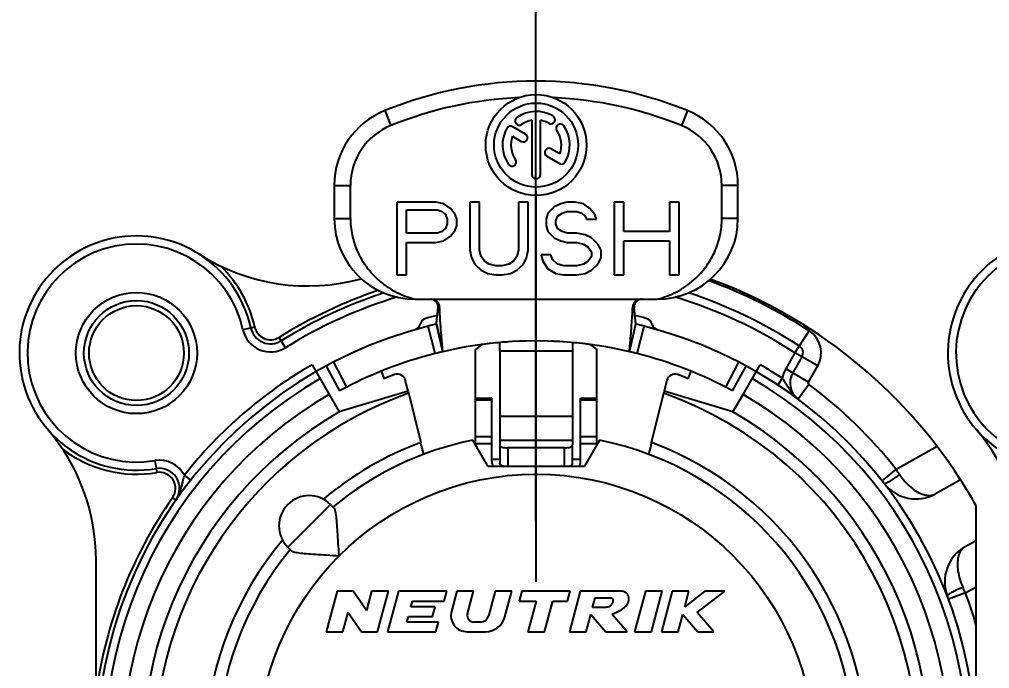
# Model space of a CAD drawing. Header units: millimetres. Extents: x 0 to 420, y 0 to 297.
# Drawn here: x 336.11 to 360.15, y 98.62 to 114.69 of the extents above; entities that cross this region are included whole.
import ezdxf

# ---------------------------------------------------------------- set-up
doc = ezdxf.new("R2010")
doc.units = ezdxf.units.MM
doc.header["$LTSCALE"] = 23.1
doc.linetypes.add('CENTER', pattern=[0.6, 0.375, -0.075, 0.075, -0.075])
doc.layers.get('0').update_dxf_attribs({"linetype": 'CONTINUOUS'})
for name, color, linetype in [('AUSFORMSCHRAEGEN', 7, 'CONTINUOUS'), ('BOHRUNGEN', 7, 'CONTINUOUS'), ('DEFAULT_1', 7, 'CENTER'), ('KANTENFASEN', 7, 'CONTINUOUS'), ('RUNDUNGEN', 7, 'CONTINUOUS'), ('ZEICHNUNGSBEMASSUNGEN', 7, 'CONTINUOUS')]:
    doc.layers.add(name, color=color, linetype=linetype)
doc.styles.get("Standard").update_dxf_attribs({"font": 'txt', "width": 0.7})
doc.dimstyles.new('DIMSTYLE_7', dxfattribs={"dimtxt": 3.5, "dimasz": 3.5, "dimexe": 0.18, "dimexo": 0.0625, "dimgap": 0.09, "dimtad": 1, "dimdec": 1, "dimdsep": 46, "dimtxsty": 'STANDARD', "dimblk": '_FILLED', "dimblk1": '_FILLED', "dimblk2": '_FILLED', "dimcen": 0.09, "dimclrt": 5, "dimadec": 0, "dimazin": 0, "dimtp": 0.2, "dimtm": 0.2, "dimtfac": 1, "dimtdec": 1, "dimtofl": 0, "dimtmove": 0, "dimatfit": 3, "dimldrblk": '_FILLED', "dimfxl": 1, "dimtolj": 1, "dimarcsym": 0})

# ---------------------------------------------------------------- blocks, each defined once
blk = doc.blocks.new('_FILLED')
at = {"color": 0, "linetype": 'BYBLOCK'}
blk.add_solid([(0, 0), (-1, 0.125), (-1, -0.125)], dxfattribs=at)
blk = doc.blocks.new('*D12')
at = {"layer": 'ZEICHNUNGSBEMASSUNGEN', "color": 2, "linetype": 'CONTINUOUS'}
for p, q in [((348.909, 102.281), (348.909, 122.281)), ((371.912, 114.53), (371.912, 122.281)), ((348.909, 120.781), (360.411, 120.781)), ((371.912, 120.781), (360.411, 120.781))]:
    blk.add_line(p, q, dxfattribs=at)
at = {"layer": 'ZEICHNUNGSBEMASSUNGEN', "color": 2, "linetype": 'CONTINUOUS', "xscale": 3.5, "yscale": 3.5, "zscale": 3.5, "rotation": 180}
blk.add_blockref('_FILLED', (348.909, 120.781), dxfattribs=at)
at = {"layer": 'ZEICHNUNGSBEMASSUNGEN', "color": 2, "linetype": 'CONTINUOUS', "xscale": 3.5, "yscale": 3.5, "zscale": 3.5}
blk.add_blockref('_FILLED', (371.912, 120.781), dxfattribs=at)
at = {"layer": 'ZEICHNUNGSBEMASSUNGEN', "color": 5, "linetype": 'CONTINUOUS', "insert": (360.411, 125.187), "char_height": 3.5, "width": 22, "attachment_point": 2, "line_spacing_factor": 0.9}
blk.add_mtext('\\Q15.0;23{\\Ftxt.shx;\\W1.000000;\\H3.500000; }[.906]', dxfattribs=at)

msp = doc.modelspace()

# ---------------------------------------------------------------- linework, layer by layer
at = {"color": 9, "linetype": 'CONTINUOUS'}
for p, q in [((345.162284, 112.435359), (345.312284, 112.064549)), ((352.662284, 112.435359), (352.512284, 112.064549)), ((343.912284, 110.581309), (344.312284, 110.581309)), ((353.912284, 110.581309), (353.512284, 110.581309)), ((343.912284, 109.765111), (344.312284, 109.765111)), ((353.912284, 109.765111), (353.512284, 109.765111)), ((349.812284, 106.475605), (348.012284, 106.475605)), ((347.812284, 105.266274), (347.412284, 105.266274)), ((350.412284, 105.266274), (350.012284, 105.266274)), ((349.812284, 104.862885), (348.012284, 104.862885)), ((347.812284, 104.352903), (347.412284, 104.352903)), ((350.412284, 104.352903), (350.012284, 104.352903)), ((347.812284, 104.186784), (347.412284, 104.186784)), ((349.812284, 104.267859), (348.012284, 104.267859)), ((348.212284, 104.080556), (348.212284, 103.630556)), ((349.612284, 103.630556), (349.612284, 104.080556)), ((350.412284, 104.186784), (350.012284, 104.186784)), ((347.812284, 103.804392), (348.012284, 103.804392)), ((349.812284, 103.804392), (350.012284, 103.804392)), ((343.821116, 102.682385), (342.760455, 101.621725))]:
    msp.add_line(p, q, dxfattribs=at)
at = {"color": 7, "linetype": 'CONTINUOUS'}
for p, q in [((348.649449, 111.852585), (348.332891, 112.03535)), ((348.808118, 112.196814), (348.808118, 110.851389)), ((349.016451, 110.851389), (349.016451, 112.196814)), ((348.326506, 111.798474), (348.545283, 111.672163)), ((349.175946, 111.308049), (349.491678, 111.125762)), ((349.498063, 111.362638), (349.280113, 111.488471)), ((343.912284, 110.581309), (343.912284, 109.765111)), ((344.312284, 109.765124), (344.312284, 110.581309)), ((353.512284, 109.765111), (353.512284, 110.581309)), ((353.912284, 109.765111), (353.912284, 110.581309)), ((345.462284, 110.165111), (345.462284, 108.365111)), ((346.426652, 110.165111), (345.462284, 110.165111)), ((346.627562, 110.126813), (346.426652, 110.165111)), ((346.78829, 110.011919), (346.627562, 110.126813)), ((347.270473, 110.165111), (347.270473, 108.977877)), ((347.511565, 110.165111), (347.270473, 110.165111)), ((347.511565, 108.977877), (347.511565, 110.165111)), ((348.475932, 110.165111), (348.475932, 108.977877)), ((348.717024, 110.165111), (348.475932, 110.165111)), ((348.717024, 108.977877), (348.717024, 110.165111)), ((349.520664, 110.126813), (349.359936, 110.050217)), ((349.681392, 110.165111), (349.520664, 110.126813)), ((349.882302, 110.165111), (349.681392, 110.165111)), ((350.083211, 110.126813), (349.882302, 110.165111)), ((350.243939, 110.011919), (350.083211, 110.126813)), ((350.846669, 110.165111), (350.846669, 108.365111)), ((351.087761, 110.165111), (350.846669, 110.165111)), ((351.087761, 109.437451), (351.087761, 110.165111)), ((352.212856, 110.165111), (352.212856, 109.437451)), ((352.453948, 110.165111), (352.212856, 110.165111)), ((352.453948, 108.365111), (352.453948, 110.165111)), ((345.703376, 109.399153), (345.703376, 109.973621)), ((345.703376, 109.973621), (346.466834, 109.973621)), ((346.466834, 109.973621), (346.58738, 109.935324)), ((346.58738, 109.935324), (346.667744, 109.858728)), ((346.667744, 109.858728), (346.707926, 109.743834)), ((346.908835, 109.858728), (346.78829, 110.011919)), ((346.949017, 109.743834), (346.908835, 109.858728)), ((349.199208, 109.897026), (349.159026, 109.743834)), ((349.359936, 110.050217), (349.199208, 109.897026)), ((349.4403, 109.82043), (349.560846, 109.897026)), ((349.560846, 109.897026), (349.681392, 109.935324)), ((349.681392, 109.935324), (349.922483, 109.935324)), ((349.922483, 109.935324), (350.043029, 109.897026)), ((350.043029, 109.897026), (350.123394, 109.82043)), ((350.364485, 109.858728), (350.243939, 110.011919)), ((350.404667, 109.743834), (350.364485, 109.858728)), ((346.707926, 109.62894), (346.667744, 109.514047)), ((346.707926, 109.743834), (346.707926, 109.62894)), ((346.908835, 109.475749), (346.949017, 109.590643)), ((346.949017, 109.590643), (346.949017, 109.743834)), ((349.159026, 109.743834), (349.159026, 109.590643)), ((349.159026, 109.590643), (349.199208, 109.437451)), ((349.400118, 109.705536), (349.4403, 109.82043)), ((349.400118, 109.62894), (349.400118, 109.705536)), ((349.4403, 109.514047), (349.400118, 109.62894)), ((350.123394, 109.82043), (350.163575, 109.743834)), ((350.163575, 109.743834), (350.404667, 109.743834)), ((346.466834, 109.399153), (345.703376, 109.399153)), ((346.58738, 109.437451), (346.466834, 109.399153)), ((346.667744, 109.514047), (346.58738, 109.437451)), ((346.78829, 109.322558), (346.908835, 109.475749)), ((349.199208, 109.437451), (349.359936, 109.28426)), ((349.560846, 109.437451), (349.4403, 109.514047)), ((349.681392, 109.399153), (349.560846, 109.437451)), ((349.922483, 109.399153), (349.681392, 109.399153)), ((350.123394, 109.360855), (349.922483, 109.399153)), ((350.284121, 109.28426), (350.123394, 109.360855)), ((352.212856, 109.437451), (351.087761, 109.437451)), ((345.703376, 108.365111), (345.703376, 109.169366)), ((345.703376, 109.169366), (346.426652, 109.169366)), ((346.426652, 109.169366), (346.627562, 109.207664)), ((346.627562, 109.207664), (346.78829, 109.322558)), ((349.359936, 109.28426), (349.520664, 109.207664)), ((349.520664, 109.207664), (349.681392, 109.169366)), ((349.681392, 109.169366), (349.922483, 109.169366)), ((349.922483, 109.169366), (350.083211, 109.131068)), ((350.083211, 109.131068), (350.203757, 109.054472)), ((350.444849, 109.131068), (350.284121, 109.28426)), ((350.525213, 108.977877), (350.444849, 109.131068)), ((351.087761, 108.365111), (351.087761, 109.207664)), ((351.087761, 109.207664), (352.212856, 109.207664)), ((352.212856, 109.207664), (352.212856, 108.365111)), ((347.270473, 108.977877), (347.310655, 108.786387)), ((347.551747, 108.824685), (347.511565, 108.977877)), ((348.475932, 108.977877), (348.43575, 108.824685)), ((348.676842, 108.786387), (348.717024, 108.977877)), ((350.203757, 109.054472), (350.284121, 108.939579)), ((350.284121, 108.939579), (350.284121, 108.824685)), ((350.525213, 108.786387), (350.525213, 108.977877)), ((347.310655, 108.786387), (347.391019, 108.633196)), ((347.391019, 108.633196), (347.551747, 108.480004)), ((347.632111, 108.709792), (347.551747, 108.824685)), ((347.752657, 108.633196), (347.632111, 108.709792)), ((347.913385, 108.594898), (347.752657, 108.633196)), ((348.234841, 108.633196), (348.074113, 108.594898)), ((348.355387, 108.709792), (348.234841, 108.633196)), ((348.43575, 108.824685), (348.355387, 108.709792)), ((348.43575, 108.480004), (348.596478, 108.633196)), ((348.596478, 108.633196), (348.676842, 108.786387)), ((349.03848, 108.862983), (349.078662, 108.709792)), ((349.279572, 108.862983), (349.03848, 108.862983)), ((349.078662, 108.709792), (349.199208, 108.518302)), ((349.319754, 108.748089), (349.279572, 108.862983)), ((349.4403, 108.633196), (349.319754, 108.748089)), ((349.601028, 108.594898), (349.4403, 108.633196)), ((350.083211, 108.633196), (349.922483, 108.594898)), ((350.203757, 108.709792), (350.083211, 108.633196)), ((350.284121, 108.824685), (350.203757, 108.709792)), ((350.284121, 108.480004), (350.444849, 108.633196)), ((350.444849, 108.633196), (350.525213, 108.786387)), ((347.551747, 108.480004), (347.712475, 108.403409)), ((347.712475, 108.403409), (347.913385, 108.365111)), ((348.074113, 108.594898), (347.913385, 108.594898)), ((348.074113, 108.365111), (348.275023, 108.403409)), ((348.275023, 108.403409), (348.43575, 108.480004)), ((349.199208, 108.518302), (349.400118, 108.403409)), ((349.400118, 108.403409), (349.601028, 108.365111)), ((349.922483, 108.594898), (349.601028, 108.594898)), ((349.922483, 108.365111), (350.123394, 108.403409)), ((350.123394, 108.403409), (350.284121, 108.480004)), ((345.462284, 108.365111), (345.703376, 108.365111)), ((347.913385, 108.365111), (348.074113, 108.365111)), ((349.601028, 108.365111), (349.922483, 108.365111)), ((350.846669, 108.365111), (351.087761, 108.365111)), ((352.212856, 108.365111), (352.453948, 108.365111)), ((345.912284, 107.765111), (351.912284, 107.765111)), ((346.441785, 107.146894), (346.600441, 106.465111)), ((351.224128, 106.465111), (351.382784, 107.146894)), ((348.012284, 106.475605), (348.012284, 104.267859)), ((349.812284, 106.475605), (349.812284, 104.267859)), ((345.739358, 105.485089), (344.037284, 104.974304)), ((345.739464, 105.484765), (346.053176, 104.215964)), ((347.412284, 105.31186), (347.812284, 105.31186)), ((347.412284, 104.150171), (347.412284, 105.311856)), ((347.812284, 103.741727), (347.812284, 105.311856)), ((350.012284, 105.31186), (350.412284, 105.31186)), ((350.012284, 103.741727), (350.012284, 105.311856)), ((350.412284, 104.150171), (350.412284, 105.311856)), ((351.771393, 104.215964), (352.084229, 105.48128)), ((353.787284, 104.974304), (352.085747, 105.487259)), ((347.712284, 103.630556), (347.341476, 104.272814)), ((348.012284, 104.155477), (348.012284, 103.691885)), ((349.812284, 103.691885), (349.812284, 104.155477)), ((350.483092, 104.272814), (350.112284, 103.630556)), ((347.712284, 103.630556), (350.112284, 103.630556)), ((343.821116, 102.682385), (343.904258, 102.599243)), ((359.812284, 101.789288), (359.812284, 102.649379)), ((342.760455, 101.621725), (342.843597, 101.538583)), ((343.980234, 100.530556), (343.712284, 99.530556)), ((344.380234, 100.530556), (343.980234, 100.530556)), ((344.709122, 100.053001), (344.380234, 100.530556)), ((344.837083, 100.530556), (344.709122, 100.053001)), ((345.251193, 100.530556), (344.837083, 100.530556)), ((344.983244, 99.530556), (345.251193, 100.530556)), ((345.49966, 100.530556), (345.23171, 99.530556)), ((346.69966, 100.530556), (345.49966, 100.530556)), ((346.635352, 100.290556), (346.69966, 100.530556)), ((346.948126, 100.530556), (346.815097, 100.034083)), ((347.362236, 100.530556), (346.948126, 100.530556)), ((347.212563, 99.971967), (347.362236, 100.530556)), ((347.894015, 100.530556), (347.730094, 99.918792)), ((348.308126, 100.530556), (347.894015, 100.530556)), ((348.139476, 99.901146), (348.308126, 100.530556)), ((348.556592, 100.530556), (348.492284, 100.290556)), ((349.756592, 100.530556), (348.556592, 100.530556)), ((349.692284, 100.290556), (349.756592, 100.530556)), ((350.005058, 100.530556), (349.737109, 99.530556)), ((351.005058, 100.530556), (350.005058, 100.530556)), ((351.620089, 100.530556), (351.35214, 99.530556)), ((352.0342, 100.530556), (351.620089, 100.530556)), ((351.766251, 99.530556), (352.0342, 100.530556)), ((352.282666, 100.530556), (352.014717, 99.530556)), ((352.696777, 100.530556), (352.282666, 100.530556)), ((353.092495, 100.530556), (352.593249, 100.144186)), ((352.593249, 100.144186), (352.696777, 100.530556)), ((352.900514, 100.002633), (353.582666, 100.530556)), ((353.582666, 100.530556), (353.092495, 100.530556)), ((345.811949, 100.150556), (345.849462, 100.290556)), ((345.849462, 100.290556), (346.635352, 100.290556)), ((348.492284, 100.290556), (348.912284, 100.290556)), ((348.912284, 100.290556), (348.708643, 99.530556)), ((349.122753, 99.530556), (349.326395, 100.290556)), ((349.326395, 100.290556), (349.692284, 100.290556)), ((350.311989, 100.130556), (350.376297, 100.370556)), ((350.376297, 100.370556), (350.776297, 100.370556)), ((344.126395, 99.530556), (344.254355, 100.008111)), ((344.254355, 100.008111), (344.583244, 99.530556)), ((346.411949, 100.150556), (345.811949, 100.150556)), ((346.347642, 99.910556), (346.411949, 100.150556)), ((350.611989, 100.130556), (350.311989, 100.130556)), ((353.314717, 99.530556), (352.900514, 100.002633)), ((345.710129, 99.770556), (345.747642, 99.910556)), ((346.496018, 99.770556), (345.710129, 99.770556)), ((345.747642, 99.910556), (346.347642, 99.910556)), ((346.43171, 99.530556), (346.496018, 99.770556)), ((347.536909, 99.770556), (347.367111, 99.770556)), ((350.15122, 99.530556), (350.2651, 99.955563)), ((350.2651, 99.955563), (350.637109, 99.530556)), ((351.168696, 99.530556), (350.796687, 99.955563)), ((352.428827, 99.530556), (352.542708, 99.955563)), ((352.542708, 99.955563), (352.915611, 99.530556)), ((343.712284, 99.530556), (344.126395, 99.530556)), ((344.583244, 99.530556), (344.983244, 99.530556)), ((345.23171, 99.530556), (346.43171, 99.530556)), ((347.201467, 99.530556), (347.656513, 99.530556)), ((348.708643, 99.530556), (349.122753, 99.530556)), ((349.737109, 99.530556), (350.15122, 99.530556)), ((350.637109, 99.530556), (351.168696, 99.530556)), ((351.35214, 99.530556), (351.766251, 99.530556)), ((352.014717, 99.530556), (352.428827, 99.530556)), ((352.915611, 99.530556), (353.314717, 99.530556))]:
    msp.add_line(p, q, dxfattribs=at)
at = {"color": 2, "linetype": 'CONTINUOUS'}
msp.add_line((348.908914, 101.780574), (348.908914, 100.761696), dxfattribs=at)
at = {"color": 7, "linetype": 'CONTINUOUS'}
for centre, radius in [((348.912284, 111.580556), 1.25), ((348.912284, 111.580556), 1.041667), ((339.012284, 106.430556), 1.5)]:
    msp.add_circle(centre, radius, dxfattribs=at)
at = {"color": 9, "linetype": 'CONTINUOUS'}
msp.add_circle((348.912284, 96.530556), 6.9, dxfattribs=at)
at = {"color": 7, "linetype": 'CONTINUOUS'}
for centre, radius, start, end in [((348.912284, 103.165111), 10, 67.9756872, 112.0243128), ((348.912284, 103.165111), 9.6, 92.5446768, 112.0243128), ((348.912284, 103.165111), 9.6, 67.9756872, 87.4553232), ((345.912284, 110.581309), 2, 112.0243128, 180), ((348.494052, 112.177854), 0.104167, 125, 305), ((348.912284, 111.580556), 0.833333, 60, 125), ((349.276868, 112.212033), 0.104167, 240, 60), ((351.912284, 110.581309), 2, 0, 67.9756872), ((345.912284, 110.581309), 1.6, 112.0243128, 180), ((348.912284, 111.580556), 0.833333, 150, 215), ((348.280808, 111.945139), 0.104167, 60, 150), ((348.912284, 111.580556), 0.625, 99.5940682, 125), ((348.912284, 111.580556), 0.625, 60, 80.4059318), ((349.509583, 111.998789), 0.104167, 35, 215), ((348.912284, 111.580556), 0.833333, 330, 35), ((351.912284, 110.581309), 1.6, 0, 67.9756872), ((348.912284, 111.580556), 0.625, 159.5940682, 215), ((348.597366, 111.762374), 0.104167, 240, 60), ((348.912284, 111.580556), 0.625, 339.5940682, 35), ((349.228029, 111.39826), 0.104167, 60, 240), ((348.314986, 111.162323), 0.104167, 215, 35), ((349.543761, 111.215973), 0.104167, 240, 330), ((348.912284, 110.851389), 0.104167, 180, 360), ((345.912284, 109.765111), 2, 180, 270), ((351.912284, 109.765111), 2, 270, 360), ((348.912284, 96.530556), 10.2, 76.9, 103.1), ((348.912273, 96.530374), 10.200182, 85.9075254, 87.4770127), ((348.912284, 96.530556), 7.9, 140.447677, 78.5310739), ((348.912284, 96.530556), 7.9, 101.4689261, 129.552323), ((348.012231, 103.741728), 0.199947, 180.0002774, 213.8135177), ((349.812359, 103.741718), 0.199924, 326.1854694, 343.4670554), ((349.811596, 103.741836), 0.200689, 343.4968152, 359.9689499), ((348.912284, 96.530556), 12.5, 29.3081092, 32.747922), ((343.290785, 102.152055), 0.75, 45, 225), ((347.201467, 99.930556), 0.4, 165, 270), ((347.367111, 99.930556), 0.16, 165, 270), ((347.536909, 99.970556), 0.2, 270, 345), ((347.656513, 100.030556), 0.5, 270, 345)]:
    msp.add_arc(centre, radius, start, end, dxfattribs=at)
at = {"color": 9, "linetype": 'CONTINUOUS'}
msp.add_arc((348.912284, 96.530556), 8.2, 110.4060982, 129.9805511, dxfattribs=at)
at = {"color": 7, "linetype": 'CONTINUOUS'}
for points, knots in [([(344.312284, 109.765124), (344.312284, 109.629915), (344.338254, 109.374671), (344.442609, 109.027483), (344.586832, 108.735879), (344.758129, 108.490726), (344.951525, 108.282751), (345.165264, 108.106511), (345.398239, 107.960171), (345.64817, 107.844128), (345.823241, 107.787877), (345.912284, 107.765111)], [0, 0, 0, 0, 0.147162442, 0.276944911, 0.392647988, 0.499767223, 0.601342361, 0.700823937, 0.800447768, 0.89996699, 1, 1, 1, 1]), ([(351.912284, 107.765111), (351.994008, 107.786006), (352.158755, 107.838034), (352.396808, 107.944923), (352.619695, 108.079469), (352.816008, 108.232938), (352.981904, 108.39638), (353.119997, 108.565233), (353.235493, 108.740429), (353.332222, 108.925484), (353.410806, 109.123105), (353.469123, 109.332497), (353.504459, 109.548018), (353.512284, 109.693271), (353.512284, 109.765111)], [0, 0, 0, 0, 0.091767328, 0.187493829, 0.283234434, 0.374287358, 0.457946584, 0.536077391, 0.611165294, 0.685846597, 0.762857491, 0.842108478, 0.921845192, 1, 1, 1, 1]), ([(348.029214, 103.661475), (348.026669, 103.663682), (348.018278, 103.672102), (348.012284, 103.683507), (348.012284, 103.691885)], [0, 0, 0, 0, 0.285504059, 1, 1, 1, 1]), ([(348.09782, 103.630441), (348.096787, 103.630713), (348.080537, 103.635081), (348.05667, 103.643581), (348.035602, 103.655935), (348.029214, 103.661475)], [0, 0, 0, 0, 0.042290554, 0.666748239, 1, 1, 1, 1]), ([(349.726749, 103.630441), (349.727781, 103.630713), (349.744032, 103.635081), (349.767898, 103.643581), (349.788966, 103.655935), (349.795355, 103.661475)], [0, 0, 0, 0, 0.042290554, 0.666748239, 1, 1, 1, 1]), ([(349.795355, 103.661475), (349.7979, 103.663682), (349.80629, 103.672102), (349.812284, 103.683507), (349.812284, 103.691885)], [0, 0, 0, 0, 0.285504059, 1, 1, 1, 1]), ([(344.033248, 101.409593), (344.025662, 101.51525), (344.012694, 101.714003), (343.995809, 101.989797), (343.979713, 102.219417), (343.962305, 102.398555), (343.941448, 102.519306), (343.920109, 102.583392), (343.904258, 102.599243)], [0, 0, 0, 0, 0.264433808, 0.497291171, 0.689419905, 0.839980299, 0.944039581, 1, 1, 1, 1]), ([(342.843597, 101.538583), (342.859938, 101.522242), (342.926093, 101.500809), (343.049491, 101.479837), (343.231103, 101.46253), (343.461226, 101.44652), (343.734246, 101.429809), (343.929902, 101.417013), (344.033248, 101.409593)], [0, 0, 0, 0, 0.057689678, 0.164509774, 0.317507316, 0.510441724, 0.741345768, 1, 1, 1, 1]), ([(350.796687, 99.955563), (350.852175, 99.990385), (350.998401, 100.053965), (351.159536, 100.16264), (351.21797, 100.31486), (351.204267, 100.447949), (351.10467, 100.525407), (351.031644, 100.53408), (351.005058, 100.530556)], [0, 0, 0, 0, 0.239070383, 0.503574092, 0.618625679, 0.767268998, 0.912799024, 1, 1, 1, 1]), ([(350.776297, 100.370556), (350.777046, 100.37024), (350.794576, 100.362139), (350.822124, 100.306362), (350.798984, 100.235048), (350.752241, 100.158175), (350.678233, 100.138341), (350.627247, 100.132571), (350.611989, 100.130556)], [0, 0, 0, 0, 0.006835369, 0.162621878, 0.422602676, 0.59336498, 0.867469374, 1, 1, 1, 1])]:
    msp.add_open_spline(points, degree=3, knots=knots, dxfattribs=at)
at = {"layer": 'AUSFORMSCHRAEGEN', "color": 7, "linetype": 'CONTINUOUS'}
for p, q in [((345.076279, 105.979764), (345.150816, 105.796157)), ((352.74829, 105.979764), (352.673752, 105.796157))]:
    msp.add_line(p, q, dxfattribs=at)
at = {"layer": 'AUSFORMSCHRAEGEN', "color": 9, "linetype": 'CONTINUOUS'}
msp.add_arc((348.912284, 96.530556), 9.45, 109.5410185, 325.6840232, dxfattribs=at)
at = {"layer": 'AUSFORMSCHRAEGEN', "color": 7, "linetype": 'CONTINUOUS'}
for points, knots in [([(346.129128, 103.924069), (346.127324, 103.92339), (346.127148, 103.93649), (346.120484, 103.947275), (346.11444, 103.976902), (346.104575, 104.011435), (346.093503, 104.055548), (346.080786, 104.105242), (346.067194, 104.159489), (346.057898, 104.196868), (346.053176, 104.215964)], [0, 0, 0, 0, 0.019169249, 0.076095543, 0.168587466, 0.29292882, 0.444261372, 0.616854138, 0.804372615, 1, 1, 1, 1]), ([(351.771393, 104.215964), (351.766695, 104.196964), (351.75743, 104.159708), (351.743864, 104.105567), (351.731143, 104.05585), (351.720052, 104.011656), (351.710164, 103.977041), (351.704105, 103.947337), (351.697424, 103.936525), (351.697249, 103.923388), (351.695441, 103.924069)], [0, 0, 0, 0, 0.194643835, 0.381885325, 0.55465442, 0.706311814, 0.830978479, 0.92369875, 0.980777683, 1, 1, 1, 1])]:
    msp.add_open_spline(points, degree=3, knots=knots, dxfattribs=at)
at = {"layer": 'BOHRUNGEN', "color": 7, "linetype": 'CONTINUOUS'}
msp.add_circle((339.012284, 106.430556), 1.175, dxfattribs=at)
at = {"layer": 'DEFAULT_1', "color": 7, "linetype": 'CENTER'}
msp.add_line((348.912284, 101.780556), (348.912284, 112.030556), dxfattribs=at)
at = {"layer": 'KANTENFASEN', "color": 7, "linetype": 'CONTINUOUS'}
for p, q in [((347.570603, 106.640832), (347.412284, 106.521347)), ((347.412284, 105.311856), (347.412284, 106.521347)), ((350.253966, 106.640831), (350.412284, 106.521347)), ((350.412284, 105.31186), (350.412284, 106.521347))]:
    msp.add_line(p, q, dxfattribs=at)
at = {"layer": 'RUNDUNGEN', "color": 9, "linetype": 'CONTINUOUS'}
for p, q in [((341.942593, 107.073432), (341.649562, 107.009144)), ((346.413515, 106.419757), (346.240077, 107.097926)), ((351.411053, 106.419757), (351.584491, 107.097926)), ((355.324268, 106.436437), (355.67747, 106.982099)), ((342.701724, 106.563947), (342.543829, 106.819034)), ((355.324212, 106.43634), (355.094717, 106.038843)), ((355.887184, 106.111437), (355.324268, 106.436437)), ((343.894602, 106.206963), (344.215163, 105.584674)), ((353.609406, 105.584674), (353.929967, 106.206963)), ((355.657633, 105.713843), (355.094717, 106.038843)), ((355.657633, 105.713843), (355.887184, 106.111437)), ((355.010678, 105.805231), (354.900797, 105.638119)), ((355.67116, 105.648675), (355.403187, 105.287164)), ((358.8483, 104.115118), (357.834501, 103.546012)), ((339.463326, 103.768496), (339.513442, 103.472712)), ((340.355517, 103.282721), (340.198512, 103.406614)), ((357.480754, 103.267864), (357.834498, 103.54601)), ((339.907703, 102.848586), (339.989562, 102.79115)), ((359.547769, 100.49401), (359.126098, 100.336869)), ((359.54777, 100.494011), (359.812284, 100.642499))]:
    msp.add_line(p, q, dxfattribs=at)
at = {"layer": 'RUNDUNGEN', "color": 7, "linetype": 'CONTINUOUS'}
for p, q in [((346.600441, 106.465111), (346.441785, 107.146894)), ((351.224128, 106.465111), (351.382784, 107.146894)), ((355.497473, 106.336437), (355.267922, 105.938843)), ((343.362284, 106.143438), (343.786559, 105.408572)), ((343.711254, 106.109662), (344.045265, 105.49449)), ((353.779304, 105.49449), (354.113315, 106.109662)), ((354.037957, 105.40848), (354.462284, 106.143438)), ((345.739358, 105.485089), (345.672101, 105.75709)), ((352.152468, 105.75709), (352.085747, 105.487259)), ((343.787284, 105.407316), (344.037284, 104.974304)), ((353.787284, 104.974304), (354.037284, 105.407316)), ((348.012284, 104.267859), (348.012284, 104.155477)), ((349.612284, 104.080556), (348.212284, 104.080556)), ((349.812284, 104.267859), (349.812284, 104.155477)), ((359.425517, 103.292355), (358.809136, 102.946344)), ((359.543395, 101.638344), (359.812284, 101.789288)), ((359.812284, 91.295317), (359.812284, 101.789288)), ((338.012284, 96.530556), (338.012284, 101.29149))]:
    msp.add_line(p, q, dxfattribs=at)
at = {"layer": 'RUNDUNGEN', "color": 9, "linetype": 'CONTINUOUS'}
msp.add_circle((339.012284, 106.430556), 1.299998, dxfattribs=at)
at = {"layer": 'RUNDUNGEN', "color": 7, "linetype": 'CONTINUOUS'}
for centre, radius, start, end in [((339.012284, 106.430556), 2.9, 12.3739903, 279.6164956), ((362.012256, 106.42972), 2.9, 12.3739903, 279.6164956), ((343.258768, 113.092191), 5, 237.4843783, 285.3669216), ((348.912284, 96.530556), 12.5, 32.747922, 69.8097458), ((348.912284, 96.530556), 12, 108.3335561, 121.7570568), ((348.912284, 96.530556), 12, 57.0853984, 71.6769411), ((346.3207, 107.565366), 0.199744, 2.3998986, 90.0208407), ((351.503877, 107.565353), 0.199755, 89.9814991, 177.5965004), ((346.233286, 107.096206), 0.2, 104.227914, 165.1342644), ((348.912284, 96.530556), 11.1, 102.7405731, 104.227914), ((348.912284, 96.530556), 11.1, 75.772086, 77.2594269), ((351.591283, 107.096206), 0.2, 14.8657356, 75.772086), ((348.912284, 96.530556), 10.9, 104.1910883, 75.8089117), ((342.333301, 107.159148), 0.5, 192.3739903, 301.7570568), ((345.846674, 107.198828), 0.2, 286.0324123, 345.1342644), ((348.913117, 96.527246), 10.903413, 103.1003169, 104.1910637), ((348.909742, 96.520192), 10.910671, 75.8093097, 76.8993308), ((351.977895, 107.198828), 0.2, 194.8657356, 253.9675877), ((348.912284, 96.530556), 10.2, 91.3645373, 92.6543433), ((348.912284, 96.530556), 10.2, 87.3455214, 87.8923685), ((348.912284, 96.530556), 10.2, 103.0143045, 103.100091), ((348.912284, 96.530556), 10.2, 96.82085, 97.861747), ((348.915132, 96.50359), 10.227113, 95.2480814, 96.8187508), ((348.912146, 96.532486), 10.198065, 94.092496, 95.24622), ((333.243157, 106.476114), 14.769127, 359.9980259, 0.8297358), ((364.58225, 106.476111), 14.769966, 179.170303, 180.0019633), ((348.911033, 96.518691), 10.211929, 83.1800346, 84.7660099), ((348.912284, 96.530556), 10.2, 82.1388603, 83.1791), ((355.324268, 106.436437), 0.2, 330, 57.0853984), ((348.912284, 96.530556), 10.2, 104.1804859, 118.5), ((348.914659, 96.520871), 10.209972, 103.1006616, 104.1800921), ((348.911507, 96.52746), 10.203191, 75.8195388, 76.8996866), ((348.912284, 96.530556), 10.2, 61.5, 75.8195141), ((348.912284, 96.530556), 10, 110.514381, 112.0952091), ((345.477948, 105.709082), 0.2, 13.8889562, 110.514381), ((352.346621, 105.709082), 0.2, 69.485619, 166.1110438), ((348.912284, 96.530556), 10, 67.9047909, 69.485619), ((355.700935, 105.688843), 0.5, 150, 233.4520265), ((348.912284, 96.530556), 9.75, 120, 60), ((333.012284, 101.29149), 5, 0, 40.5804187), ((356.012256, 101.290654), 5, 0, 40.5804187), ((339.580263, 103.078333), 0.5, 324.9447278, 99.6164956), ((358.31963, 103.818344), 1, 217.7646286, 299.3081092), ((360.0329, 100.766344), 1, 119.3081092, 200.8515899)]:
    msp.add_arc(centre, radius, start, end, dxfattribs=at)
at = {"layer": 'RUNDUNGEN', "color": 9, "linetype": 'CONTINUOUS'}
for centre, radius, start, end in [((339.012284, 106.430556), 2.699998, 12.3739903, 279.6164956), ((362.012256, 106.42972), 2.699998, 12.3739903, 279.6164956), ((339.012284, 106.430556), 3, 12.3739903, 45.7536532), ((348.912284, 96.530556), 12.45, 57.0853984, 69.9244412), ((348.912284, 96.530556), 12.100001, 108.8108083, 121.7570568), ((348.912284, 96.530556), 11.8, 106.9289347, 121.7570568), ((348.912284, 96.530556), 11.8, 57.085371, 73.0770281), ((342.333301, 107.159148), 0.699991, 192.3739903, 301.7570568), ((342.333301, 107.159148), 0.399995, 192.3739903, 301.7570568), ((355.324268, 106.436437), 0.649994, 330, 57.0853984), ((348.912284, 96.530556), 11.1, 120, 141.7234282), ((348.912284, 96.530556), 11.1, 56.6733987, 60), ((355.700935, 105.688843), 0.7, 150, 170.4316314), ((348.912284, 96.530556), 10.7, 120, 60), ((355.700935, 105.688843), 0.049999, 150, 233.4520265), ((348.912284, 96.530556), 11.35, 38.1776401, 53.4520265), ((348.912284, 96.530556), 10.25, 120, 60), ((348.912284, 96.530556), 9.45, 345.9523766, 70.4589815), ((356.0938, 106.086197), 1.06312, 213.9956069, 217.555031), ((355.840288, 105.875742), 0.73319, 227.5359801, 229.3258194), ((355.822507, 105.854754), 0.705683, 229.3101166, 233.544015), ((348.912284, 96.530556), 8.2, 140.0194489, 69.5939018), ((339.012284, 106.430556), 3, 232.3111438, 279.6164956), ((339.580263, 103.078333), 0.7, 27.9648379, 99.6164956), ((339.580263, 103.078333), 0.399993, 324.9447278, 99.6164956), ((328.693032, 83.72802), 35.241705, 33.9781864, 34.218396), ((339.015238, 103.350107), 1.132525, 342.9564707, 344.3984566), ((348.912284, 96.530556), 11, 144.9447278, 172.2683738), ((327.805903, 86.097427), 34.854091, 24.3965283, 24.6393515), ((348.912284, 96.530556), 11.35, 16.1879329, 20.438577)]:
    msp.add_arc(centre, radius, start, end, dxfattribs=at)
at = {"layer": 'RUNDUNGEN', "color": 7, "linetype": 'CONTINUOUS'}
for points, knots in [([(346.484966, 107.552944), (346.487135, 107.573892), (346.484344, 107.617643), (346.458147, 107.677798), (346.412697, 107.72648), (346.363687, 107.752571), (346.331241, 107.760595), (346.320342, 107.762377)], [0, 0, 0, 0, 0.21615879, 0.440067283, 0.660273191, 0.887237855, 1, 1, 1, 1]), ([(351.537125, 107.765111), (351.515155, 107.765111), (351.47074, 107.757871), (351.411861, 107.726515), (351.366407, 107.677819), (351.340206, 107.617647), (351.337414, 107.573883), (351.339582, 107.552929)], [0, 0, 0, 0, 0.202615944, 0.406571811, 0.604472225, 0.80571636, 1, 1, 1, 1]), ([(346.441785, 107.146894), (346.442097, 107.1497), (346.443311, 107.160674), (346.445943, 107.184938), (346.450236, 107.224852), (346.456275, 107.281389), (346.464223, 107.355977), (346.474077, 107.448601), (346.481235, 107.516439), (346.485014, 107.552941)], [0, 0, 0, 0, 0.020739708, 0.081118075, 0.179309387, 0.315666685, 0.49884854, 0.73038979, 1, 1, 1, 1]), ([(346.600441, 106.465111), (346.599992, 106.469789), (346.598252, 106.4881), (346.594536, 106.528554), (346.588612, 106.594786), (346.580527, 106.688081), (346.570331, 106.810016), (346.558296, 106.960946), (346.544991, 107.139967), (346.531307, 107.347072), (346.523549, 107.494812), (346.520255, 107.57373)], [0, 0, 0, 0, 0.012684643, 0.049639687, 0.109636084, 0.19214253, 0.302365737, 0.439859332, 0.600758818, 0.786833899, 1, 1, 1, 1]), ([(351.224128, 106.465111), (351.224577, 106.469789), (351.226317, 106.4881), (351.230033, 106.528554), (351.235957, 106.594786), (351.244041, 106.688081), (351.254238, 106.810016), (351.266273, 106.960946), (351.279578, 107.139967), (351.293262, 107.347072), (351.30102, 107.494812), (351.304314, 107.57373)], [0, 0, 0, 0, 0.012684643, 0.049639687, 0.109636084, 0.19214253, 0.302365736, 0.439859332, 0.600758819, 0.786833899, 1, 1, 1, 1]), ([(351.382784, 107.146894), (351.382472, 107.149699), (351.381258, 107.160673), (351.378626, 107.184936), (351.374333, 107.224848), (351.368294, 107.281382), (351.360347, 107.355966), (351.350493, 107.448586), (351.343336, 107.51642), (351.339557, 107.552921)], [0, 0, 0, 0, 0.020739709, 0.081118115, 0.179309485, 0.315666628, 0.498847259, 0.730387976, 1, 1, 1, 1]), ([(348.012284, 104.155477), (348.012284, 104.147129), (348.022585, 104.12746), (348.053471, 104.108339), (348.097462, 104.092641), (348.152016, 104.082831), (348.191712, 104.080556), (348.212284, 104.080556)], [0, 0, 0, 0, 0.110661424, 0.268029416, 0.474160268, 0.727301109, 1, 1, 1, 1]), ([(349.612284, 104.080556), (349.632857, 104.080556), (349.672553, 104.082831), (349.727107, 104.092641), (349.771098, 104.108339), (349.801984, 104.12746), (349.812284, 104.147129), (349.812284, 104.155477)], [0, 0, 0, 0, 0.272698891, 0.525839732, 0.731970584, 0.889338576, 1, 1, 1, 1])]:
    msp.add_open_spline(points, degree=3, knots=knots, dxfattribs=at)
at = {"layer": 'RUNDUNGEN', "color": 9, "linetype": 'CONTINUOUS'}
for points, knots in [([(346.520265, 107.57373), (346.519107, 107.572549), (346.515066, 107.56886), (346.50417, 107.560414), (346.492927, 107.555283), (346.484966, 107.552944)], [0, 0, 0, 0, 0.120174115, 0.397136844, 1, 1, 1, 1]), ([(351.304305, 107.57373), (351.305462, 107.572548), (351.309505, 107.56886), (351.320401, 107.560422), (351.331629, 107.555272), (351.339582, 107.552929)], [0, 0, 0, 0, 0.120208332, 0.397368253, 1, 1, 1, 1]), ([(355.212389, 105.491776), (355.190298, 105.524472), (355.152873, 105.586544), (355.102742, 105.673482), (355.057013, 105.745067), (355.025773, 105.786612), (355.010678, 105.805231)], [0, 0, 0, 0, 0.317346793, 0.582416772, 0.807231426, 1, 1, 1, 1]), ([(355.345292, 105.334867), (355.327705, 105.350961), (355.294747, 105.384173), (355.264937, 105.420108), (355.250993, 105.438201)], [0, 0, 0, 0, 0.510365654, 1, 1, 1, 1]), ([(340.198512, 103.406614), (340.19005, 103.384152), (340.173518, 103.334849), (340.152722, 103.252456), (340.13258, 103.154176), (340.116671, 103.083483), (340.106035, 103.045519)], [0, 0, 0, 0, 0.193038473, 0.417748193, 0.68292512, 1, 1, 1, 1]), ([(357.529122, 103.205944), (357.535102, 103.19823), (357.574475, 103.205631), (357.626966, 103.230399), (357.712739, 103.278771), (357.810994, 103.344598), (357.881101, 103.396021), (357.917222, 103.423821)], [0, 0, 0, 0, 0.064763613, 0.208093172, 0.42525668, 0.69755723, 1, 1, 1, 1]), ([(357.91723, 103.423807), (357.957153, 103.364659), (358.042694, 103.252612), (358.188704, 103.106626), (358.346081, 102.992269), (358.508373, 102.918887), (358.668224, 102.895885), (358.767879, 102.92326), (358.809136, 102.946344)], [0, 0, 0, 0, 0.195879915, 0.38576521, 0.564901528, 0.72709685, 0.870231763, 1, 1, 1, 1]), ([(340.098025, 103.018166), (340.095059, 103.0085), (340.085185, 102.977884), (340.064993, 102.924732), (340.032766, 102.857912), (340.005294, 102.813568), (339.989562, 102.79115)], [0, 0, 0, 0, 0.120086357, 0.38199377, 0.674696025, 1, 1, 1, 1]), ([(359.543395, 101.638344), (359.502375, 101.615241), (359.42705, 101.544521), (359.363325, 101.396023), (359.341418, 101.219092), (359.357057, 101.025254), (359.405724, 100.824653), (359.456771, 100.693224), (359.486529, 100.628278)], [0, 0, 0, 0, 0.129223156, 0.272911107, 0.435240909, 0.614167636, 0.803910295, 1, 1, 1, 1]), ([(359.486531, 100.628274), (359.443993, 100.611916), (359.363598, 100.57885), (359.256252, 100.529257), (359.170306, 100.481227), (359.12183, 100.449315), (359.09502, 100.419554), (359.098493, 100.410432)], [0, 0, 0, 0, 0.30243951, 0.574736856, 0.791897975, 0.935227621, 1, 1, 1, 1])]:
    msp.add_open_spline(points, degree=3, knots=knots, dxfattribs=at)

# ---------------------------------------------------------------- dimensions: what is measured, and where the dimension line sits
at = {"layer": 'ZEICHNUNGSBEMASSUNGEN', "color": 2, "linetype": 'CONTINUOUS'}
dim = msp.add_linear_dim(base=(348.908914, 120.780973), p1=(371.912256, 114.529634), p2=(348.908914, 102.280574), angle=180, dimstyle='DIMSTYLE_7', dxfattribs=at)
dim.commit()
dim.dimension.update_dxf_attribs({"geometry": '*D12', "text_midpoint": (358.723085, 123.43684), "dimtype": 160})

doc.saveas('drawing.dxf')
